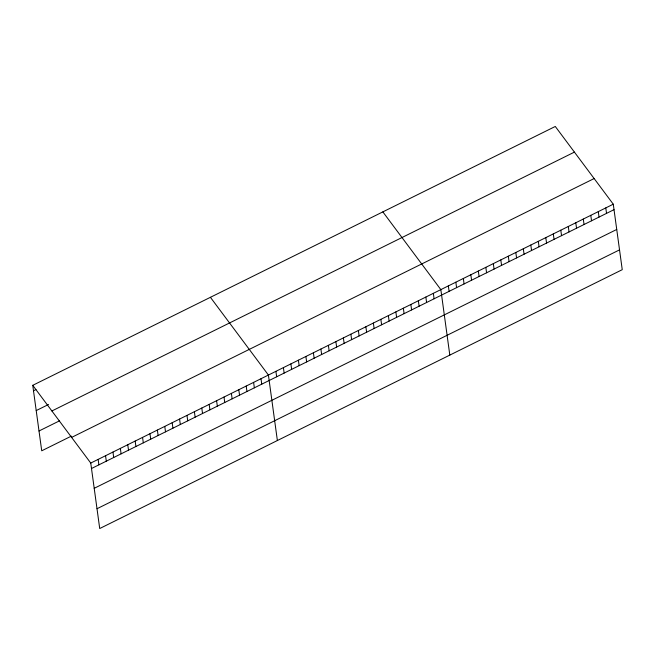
<?xml version="1.0" encoding="UTF-8"?>
<svg xmlns="http://www.w3.org/2000/svg" width="655" height="655" viewBox="0 0 655 655"><rect width="100%" height="100%" fill="white"/><g stroke="black" fill="none" stroke-linecap="round" stroke-linejoin="round"><path stroke-width="0.98" d="M32.75 385.32L555.284 126.464L613.276 204.196L622.25 269.68L99.716 528.536L90.75 463.06L32.75 385.32L41.724 450.804L71.329 436.132M33.495 390.773L35.968 389.553M36.213 410.579L48.552 404.471M51.892 410.972L574.419 152.116M39.005 430.99L59.572 420.805M71.608 437.409L594.142 178.545M90.75 463.06L613.276 204.196M91.495 468.513L614.03 209.649M94.205 488.319L616.74 229.463M97.005 508.73L619.54 249.866M382.848 211.884L440.848 289.625L449.813 355.1M210.411 297.305L268.411 375.045L277.376 440.528M605.785 207.913L606.53 213.366M598.285 211.631L599.03 217.075M590.785 215.339L591.539 220.792M583.294 219.057L584.039 224.509M575.794 222.765L576.539 228.218M568.294 226.483L569.048 231.935M560.803 230.2L561.548 235.653M553.303 233.909L554.048 239.362M545.803 237.626L546.548 243.079M538.312 241.343L539.057 246.788M530.812 245.052L531.557 250.505M523.312 248.769L524.057 254.222M515.821 252.486L516.566 257.931M508.321 256.195L509.066 261.648M500.821 259.912L501.566 265.365M493.321 263.621L494.075 269.074M485.83 267.338L486.575 272.791M478.33 271.055L479.075 276.5M470.83 274.764L471.584 280.217M463.339 278.481L464.084 283.934M455.839 282.199L456.584 287.643M448.339 285.907L449.093 291.36M433.348 293.334L434.093 298.786M425.848 297.051L426.593 302.504M418.357 300.768L419.102 306.212M410.857 304.477L411.602 309.93M403.357 308.194L404.102 313.647M395.857 311.911L396.611 317.356M388.366 315.62L389.111 321.073M380.866 319.337L381.611 324.79M373.366 323.046L374.12 328.499M365.875 326.763L366.62 332.216M358.375 330.48L359.12 335.925M350.875 334.189L351.629 339.642M343.384 337.906L344.129 343.359M335.884 341.623L336.629 347.068M328.384 345.332L329.137 350.785M320.893 349.049L321.638 354.502M313.393 352.758L314.138 358.211M305.893 356.476L306.638 361.928M298.402 360.193L299.147 365.646M290.902 363.902L291.647 369.354M283.402 367.619L284.147 373.072M275.902 371.336L276.656 376.781M261.009 378.713L261.754 384.166M253.608 382.381L254.353 387.834M246.198 386.049L246.951 391.502M238.797 389.717L239.542 395.17M231.395 393.385L232.14 398.838M223.994 397.053L224.739 402.498M216.592 400.721L217.337 406.165M209.191 404.381L209.936 409.834M201.789 408.049L202.534 413.502M194.388 411.717L195.133 417.169M186.978 415.385L187.731 420.837M179.576 419.053L180.322 424.505M172.175 422.721L172.92 428.173M164.773 426.389L165.518 431.842M157.372 430.057L158.117 435.509M149.97 433.725L150.716 439.169M142.569 437.393L143.314 442.837M135.167 441.052L135.912 446.505M127.758 444.72L128.511 450.173M120.356 448.388L121.101 453.841M112.955 452.056L113.7 457.509M105.553 455.724L106.298 461.177M98.152 459.392L98.897 464.845"/></g></svg>
